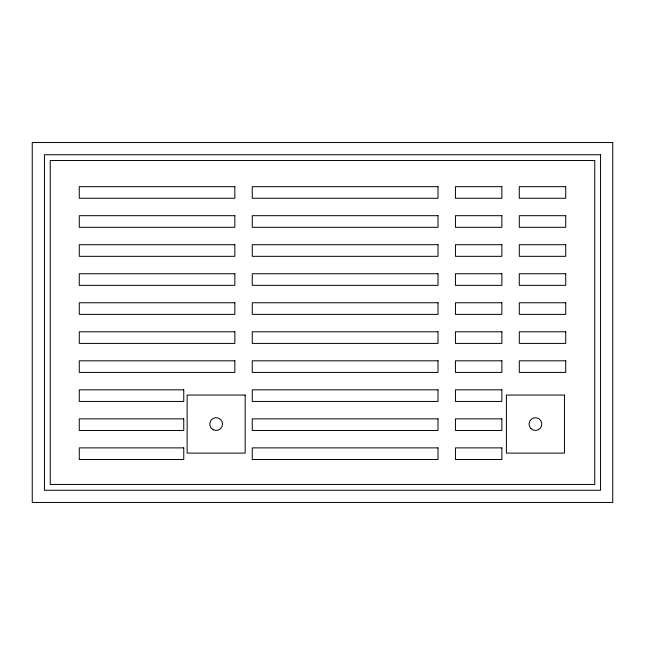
<?xml version="1.0" encoding="UTF-8"?>
<svg xmlns="http://www.w3.org/2000/svg" width="645" height="645" viewBox="0 0 645 645"><rect width="100%" height="100%" fill="white"/><g stroke="black" fill="none" stroke-linecap="round" stroke-linejoin="round"><path stroke-width="0.97" d="M612.75 142.545L32.25 142.545L32.25 502.455L612.75 502.455L612.75 142.545M600.559 154.736L44.441 154.736L44.441 490.265L600.559 490.265L600.559 154.736M594.755 160.541L50.245 160.541L50.245 484.459L594.755 484.459L594.755 160.541M234.844 186.663L79.27 186.663L79.27 198.273L234.844 198.273L234.844 186.663M438.019 186.663L252.26 186.663L252.26 198.273L438.019 198.273L438.019 186.663M501.875 186.663L455.435 186.663L455.435 198.273L501.875 198.273L501.875 186.663M565.73 186.663L519.29 186.663L519.29 198.273L565.73 198.273L565.73 186.663M234.844 215.688L79.27 215.688L79.27 227.298L234.844 227.298L234.844 215.688M438.019 215.688L252.26 215.688L252.26 227.298L438.019 227.298L438.019 215.688M501.875 215.688L455.435 215.688L455.435 227.298L501.875 227.298L501.875 215.688M565.73 215.688L519.29 215.688L519.29 227.298L565.73 227.298L565.73 215.688M234.844 244.713L79.27 244.713L79.27 256.323L234.844 256.323L234.844 244.713M438.019 244.713L252.26 244.713L252.26 256.323L438.019 256.323L438.019 244.713M501.875 244.713L455.435 244.713L455.435 256.323L501.875 256.323L501.875 244.713M565.73 244.713L519.29 244.713L519.29 256.323L565.73 256.323L565.73 244.713M234.844 273.738L79.27 273.738L79.27 285.348L234.844 285.348L234.844 273.738M438.019 273.738L252.26 273.738L252.26 285.348L438.019 285.348L438.019 273.738M501.875 273.738L455.435 273.738L455.435 285.348L501.875 285.348L501.875 273.738M565.73 273.738L519.29 273.738L519.29 285.348L565.73 285.348L565.73 273.738M234.844 302.763L79.27 302.763L79.27 314.373L234.844 314.373L234.844 302.763M438.019 302.763L252.26 302.763L252.26 314.373L438.019 314.373L438.019 302.763M501.875 302.763L455.435 302.763L455.435 314.373L501.875 314.373L501.875 302.763M565.73 302.763L519.29 302.763L519.29 314.373L565.73 314.373L565.73 302.763M234.844 331.788L79.27 331.788L79.27 343.398L234.844 343.398L234.844 331.788M438.019 331.788L252.26 331.788L252.26 343.398L438.019 343.398L438.019 331.788M501.875 331.788L455.435 331.788L455.435 343.398L501.875 343.398L501.875 331.788M565.73 331.788L519.29 331.788L519.29 343.398L565.73 343.398L565.73 331.788M234.844 360.813L79.27 360.813L79.27 372.423L234.844 372.423L234.844 360.813M438.019 360.813L252.26 360.813L252.26 372.423L438.019 372.423L438.019 360.813M501.875 360.813L455.435 360.813L455.435 372.423L501.875 372.423L501.875 360.813M565.73 360.813L519.29 360.813L519.29 372.423L565.73 372.423L565.73 360.813M183.761 389.838L79.27 389.838L79.27 401.448L183.761 401.448L183.761 389.838M438.019 389.838L252.26 389.838L252.26 401.448L438.019 401.448L438.019 389.838M501.875 389.838L455.435 389.838L455.435 401.448L501.875 401.448L501.875 389.838M245.181 395.062L187.131 395.062L187.131 453.113L245.181 453.113L245.181 395.062M564.456 395.062L506.406 395.062L506.406 453.113L564.456 453.113L564.456 395.062M183.761 418.863L79.27 418.863L79.27 430.473L183.761 430.473L183.761 418.863M438.019 418.863L252.26 418.863L252.26 430.473L438.019 430.473L438.019 418.863M501.875 418.863L455.435 418.863L455.435 430.473L501.875 430.473L501.875 418.863M183.761 447.888L79.27 447.888L79.27 459.498L183.761 459.498L183.761 447.888M438.019 447.888L252.26 447.888L252.26 459.498L438.019 459.498L438.019 447.888M501.875 447.888L455.435 447.888L455.435 459.498L501.875 459.498L501.875 447.888M212.963 429.618A6.386 6.386 0 0 0 222.541 424.088A6.386 6.386 0 0 0 212.963 418.557A6.386 6.386 0 0 0 212.963 429.618M530.916 428.603A6.386 6.386 0 0 0 541.598 425.74A6.386 6.386 0 0 0 533.778 417.92A6.386 6.386 0 0 0 530.916 428.603"/></g></svg>
